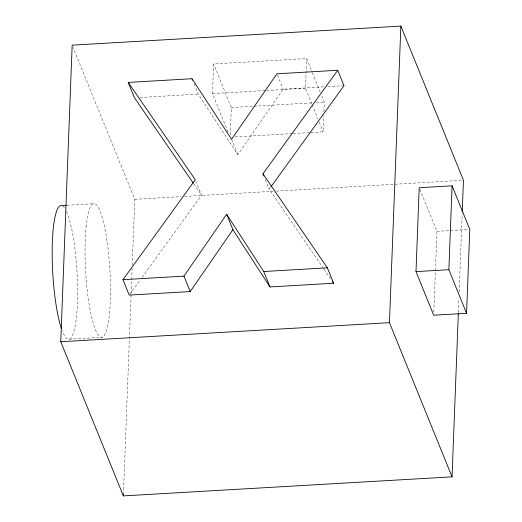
<?xml version="1.0" encoding="UTF-8"?>
<svg xmlns="http://www.w3.org/2000/svg" width="522" height="522" viewBox="0 0 522 522"><rect width="100%" height="100%" fill="white"/><g stroke="black" fill="none" stroke-linecap="round" stroke-linejoin="round"><path stroke-width="0.39" stroke-dasharray="2.61 1.96" d="M123.414 494.269L132.105 268.576M132.229 265.313L134.767 199.319L73.093 47.424M228.049 131.942L212.48 93.601L213.622 63.945L306.59 58.555L312.084 72.088M230.28 134.8L231.324 107.545L213.622 63.945M311.862 104.002L305.448 88.211L306.59 58.555M311.027 132.516L323.157 131.818L323.77 115.786M323.927 111.773L324.299 102.155L321.245 94.639M433.821 311.96L436.921 231.331L419.525 188.481M458.381 312.254L458.916 298.408M459.164 291.889L462.179 213.668M194.08 83.859L198.249 94.136L237.849 154.675L283.172 89.216L324.534 86.815M129.71 294.441L140.177 279.975M142.082 277.339L201.544 195.137L195.88 181.193M323.49 268.471L269.208 189.232L270.637 187.254M140.131 97.51L198.249 94.136M327.783 86.626L343.998 85.686M212.48 93.601L265.835 90.508M266.644 90.463L305.448 88.211M231.324 107.545L253.157 106.279M253.966 106.234L312.169 102.86M316.215 102.625L324.299 102.155M235.037 136.927L292.431 133.599M293.24 133.547L310.218 132.568M134.767 199.319L181.147 196.631M184.397 196.442L273.078 191.3M276.334 191.111L462.649 180.305M67.025 205.276L93.477 203.743M436.921 231.331L468.188 229.517M69.172 339.222L102.044 337.316M193.682 183.731L201.544 195.137M323.947 269.143L330.85 279.218M312.391 72.839L320.939 93.888M312.163 104.752L317.963 119.036M319.183 122.044L323.157 131.818M277.508 75.266L283.172 89.216M265.333 179.685L269.208 189.232M231.585 139.257L237.849 154.675M66.444 211.436A66.96 12.143 86.7 0 1 77.432 302.734A66.96 12.143 86.7 0 1 62.111 330.472M62.536 206.007A66.96 12.143 86.7 0 1 64.591 208.102M86.26 225.393A66.96 12.143 86.7 0 0 98.795 335.803A66.96 12.143 86.7 0 0 108.23 250.39A66.96 12.143 86.7 0 0 86.26 225.393"/><path stroke-width="0.78" d="M458.349 313.07L452.045 476.84L123.349 495.9L60.754 341.74L72.173 45.16L400.863 26.1L463.464 180.26L462.238 212.036M123.349 495.9L123.414 494.269M452.045 476.84L389.451 322.681L400.863 26.1M415.988 271.61L419.218 187.724L452.085 185.819L469.793 229.426L466.564 313.311L433.697 315.216L415.988 271.61L448.861 269.704L466.564 313.311M448.861 269.704L452.085 185.819M226.646 214.281L232.903 229.693L190.21 291.563L129.234 295.1L122.977 279.681L183.953 276.145L226.646 214.281L263.734 271.518L269.991 286.937L333.61 283.25L327.353 267.832L262.951 173.813L337.741 70.274L343.998 85.686L271.114 186.595M122.977 279.681L195.287 179.725L128.223 82.417L191.992 78.724L231.585 139.257L276.914 73.798L337.741 70.274M66.222 205.322L60.611 205.648A66.96 12.143 86.7 0 0 52.174 254.743A66.96 12.143 86.7 0 0 61.361 328.358M263.734 271.518L327.353 267.832M60.754 341.74L389.451 322.681M193.218 183.059L134.487 97.836L128.223 82.417M332.227 281.234L333.61 283.25M232.903 229.693L269.991 286.937M262.951 173.813L263.845 176.018M191.992 78.724L192.585 80.192M183.953 276.145L190.21 291.563"/></g></svg>
